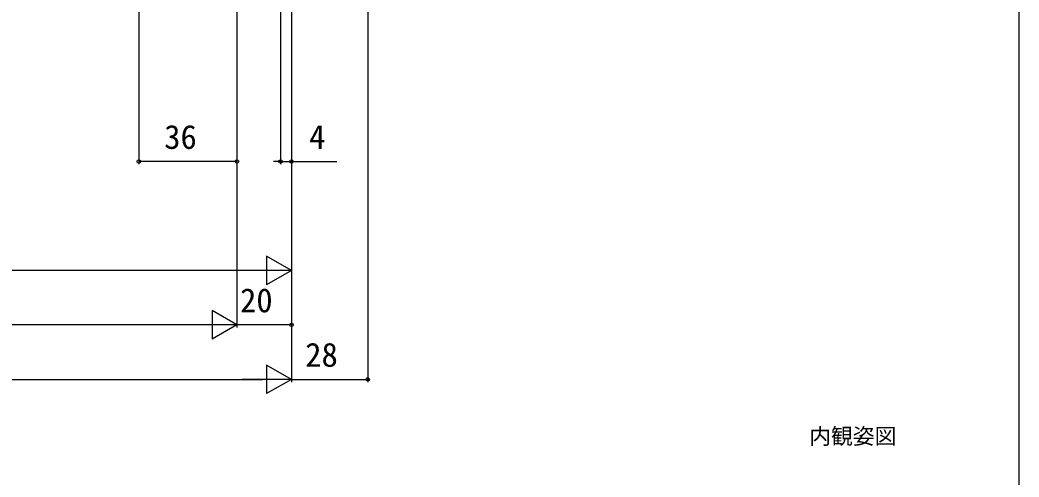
# Model space of a CAD drawing. Units: millimetres, scale not verified. Extents: x -525 to 525, y -783 to 778.
# Drawn here: x 158.4 to 525, y -37.6 to 130.3 of the extents above; entities that cross this region are included whole.
import ezdxf
from ezdxf.enums import TextEntityAlignment as Align

# ---------------------------------------------------------------- set-up
doc = ezdxf.new("R2010")
doc.units = ezdxf.units.MM
doc.header["$LTSCALE"] = 4
for name, color, linetype in [('0-2_USER1', 3, 'Continuous'), ('0-8_YKK_D', 6, 'Continuous'), ('0-9_YKK_ZWAK', 7, 'Continuous')]:
    doc.layers.add(name, color=color, linetype=linetype)
doc.styles.add('ＭＳ ゴシック', font='')
doc.styles.get('ＭＳ ゴシック').set_extended_font_data('MS Gothic')

msp = doc.modelspace()

# ---------------------------------------------------------------- linework, layer by layer
at = {"layer": '0-8_YKK_D'}
for p, q in [((286, 286.914), (286, -2.7)), ((202, 237.036), (202, 77.3)), ((238, 235.206), (238, 17.3)), ((254, 221.8), (253.999, 77.297)), ((258, 222.55), (257.999, 77.297)), ((258, 222.69), (258, 17.3)), ((258, 222.55), (258, -2.7)), ((258, 222.55), (258, 37.3)), ((238, 216.895), (238, 77.3)), ((238, 215.895), (238, 17.3)), ((258, 215.561), (258, -2.7)), ((238, 78.3), (202, 78.3)), ((253.999, 78.297), (251.449, 78.297)), ((253.999, 78.297), (257.999, 78.297)), ((257.999, 78.297), (274.667, 78.297)), ((258, 38.3), (248.907, 43.55)), ((248.907, 43.55), (248.907, 33.05)), ((247.5, 38.3), (68.5, 38.3)), ((258, 38.3), (239.813, 38.3)), ((258, 38.3), (248.907, 33.05)), ((238, 18.3), (228.907, 23.55)), ((228.907, 23.55), (228.907, 13.05)), ((227.5, 18.3), (-227.5, 18.3)), ((238, 18.3), (219.813, 18.3)), ((238, 18.3), (228.907, 13.05)), ((258, 18.3), (238, 18.3)), ((258, -1.7), (248.907, 3.55)), ((248.907, 3.55), (248.907, -6.95)), ((-247.5, -1.7), (247.5, -1.7)), ((258, -1.7), (239.813, -1.7)), ((258, -1.7), (248.907, -6.95)), ((258, -1.7), (286, -1.7))]:
    msp.add_line(p, q, dxfattribs=at)
for centre in [(202, 78.3), (238, 78.3), (253.999, 78.297), (257.999, 78.297), (258, 18.3), (286, -1.7)]:
    msp.add_circle(centre, 0.637, dxfattribs=at)
at = {"layer": '0-9_YKK_ZWAK'}
msp.add_lwpolyline([(-525, -782.7), (525, -782.7), (525, 747.3)], dxfattribs=at)

# ---------------------------------------------------------------- texts
at = {"layer": '0-2_USER1', "style": 'ＭＳ ゴシック'}
msp.add_text('内観姿図', height=5.865, dxfattribs=at).set_placement((448, -27.261), align=Align.BOTTOM_LEFT)
at = {"layer": '0-8_YKK_D', "style": 'ＭＳ ゴシック'}
for s, p in [('36', (211.307, 80.3)), ('20', (239.137, 20.3)), ('28', (263.056, 0.3))]:
    msp.add_text(s, height=8.798, dxfattribs=at).set_placement(p, align=Align.BOTTOM_LEFT)
msp.add_text('4', height=8.798, rotation=359.999, dxfattribs=at).set_placement((264.485, 80.297), align=Align.BOTTOM_LEFT)

doc.saveas('drawing.dxf')
